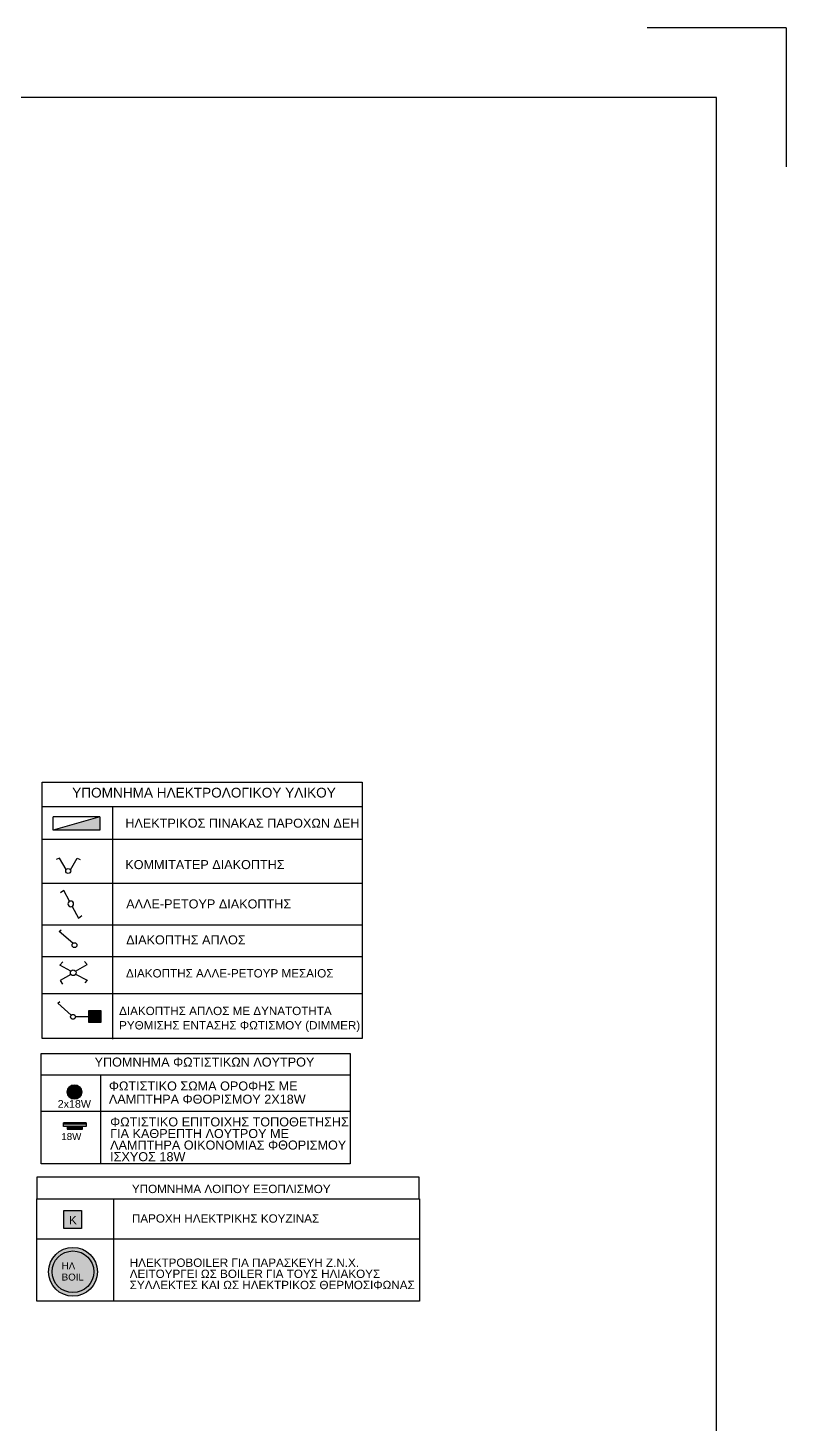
# Model space of a CAD drawing. Header units: metres. Extents: x -11 to 85, y -301 to 135.
# Drawn here: x 73.09 to 84, y -33.73 to -13.64 of the extents above; entities that cross this region are included whole.
import ezdxf
from ezdxf.enums import TextEntityAlignment as Align

# ---------------------------------------------------------------- set-up
doc = ezdxf.new("R2010")
doc.units = ezdxf.units.M
doc.header["$LTSCALE"] = 0.036
for name, color, linetype in [('BORDER', 5, 'Continuous'), ('elec fota hatch', 31, 'Continuous'), ('elec text', 20, 'Continuous'), ('electext', 20, 'Continuous'), ('hatch color', 252, 'Continuous'), ('HLEK-SYMBOL', 3, 'Continuous'), ('HLEK_FL001_SYMBOLS', 230, 'Continuous'), ('LAYER-ON', 4, 'Continuous'), ('MARKS', 2, 'Continuous')]:
    doc.layers.add(name, color=color, linetype=linetype)
doc.layers.add('electrika', color=160, linetype='Continuous', lineweight=0)
doc.styles.add('COMU-N', font='arial.ttf')
doc.styles.get("Standard").update_dxf_attribs({"font": 'arial.ttf'})
doc.styles.add('W4MS1', font='arial.ttf')
doc.styles.add('W4MS2', font='W4MS2.shx')

# ---------------------------------------------------------------- blocks, each defined once
blk = doc.blocks.new('art103')
at = {"layer": 'BORDER'}
for p, q in [((20.75, 14.6), (0.25, 14.6)), ((20.75, 0.25), (20.75, 14.6))]:
    blk.add_line(p, q, dxfattribs=at)
at = {"layer": 'MARKS'}
for q in [(20.5, 14.85), (21, 14.35)]:
    blk.add_line((21, 14.85), q, dxfattribs=at)
blk = doc.blocks.new('fota_aplika wc')
at = {"layer": 'elec fota hatch'}
blk.add_hatch(color=256, dxfattribs=at).paths.add_polyline_path([(85.491, -105.358), (85.491, -105.32), (85.166, -105.32), (85.166, -105.358)])
at = {"layer": 'hatch color'}
blk.add_hatch(color=9, dxfattribs=at).paths.add_polyline_path([(85.166, -105.358), (85.166, -105.371), (85.491, -105.371), (85.491, -105.358)])
at = {"layer": 'HLEK_FL001_SYMBOLS'}
blk.add_hatch(color=256, dxfattribs=at).paths.add_polyline_path([(85.438, -105.32), (85.438, -105.283), (85.218, -105.283), (85.218, -105.32)])
for points in [[(85.166, -105.32), (85.491, -105.32), (85.491, -105.371), (85.166, -105.371)], [(85.166, -105.371), (85.491, -105.371), (85.491, -105.358), (85.166, -105.358)], [(85.218, -105.32), (85.438, -105.32), (85.438, -105.283), (85.218, -105.283)]]:
    blk.add_lwpolyline(points, close=True, dxfattribs=at)
blk = doc.blocks.new('fota_spot 2')
at = {"layer": 'elec fota hatch'}
h = blk.add_hatch(dxfattribs=at)
h.set_pattern_fill('', color=256, style=0, pattern_type=0)
h.set_pattern_definition([(0, (84.7259, -104.0989), (0, 1), [])])
edge = h.paths.add_edge_path()
edge.add_arc((85.812, -105.703), 0.12, 90, 90)
at = {"layer": 'HLEK_FL001_SYMBOLS'}
h = blk.add_hatch(color=256, dxfattribs=at)
h.paths.add_polyline_path([(85.677, -105.703, 1), (85.946, -105.703, 1)])
h.paths.add_polyline_path([(85.931, -105.703, 1), (85.692, -105.703, 1)], flags=16)
h = blk.add_hatch(color=11, dxfattribs=at)
h.dxf.hatch_style = 1
h.paths.add_polyline_path([(85.692, -105.703, 1), (85.931, -105.703, 1)])
h.paths.add_polyline_path([(85.767, -105.636, -1), (85.779, -105.636, -1), (85.791, -105.636), (85.791, -105.744), (85.794, -105.744), (85.794, -105.774), (85.764, -105.774), (85.764, -105.744), (85.767, -105.744)], flags=16)
h.paths.add_polyline_path([(85.832, -105.636, -1), (85.844, -105.636, -1), (85.856, -105.636), (85.856, -105.744), (85.859, -105.744), (85.859, -105.774), (85.829, -105.774), (85.829, -105.744), (85.832, -105.744)], flags=16)
for p, q in [((85.767, -105.744), (85.767, -105.636)), ((85.779, -105.744), (85.779, -105.636)), ((85.779, -105.744), (85.779, -105.636)), ((85.791, -105.744), (85.791, -105.636)), ((85.832, -105.744), (85.832, -105.636)), ((85.844, -105.744), (85.844, -105.636)), ((85.844, -105.744), (85.844, -105.636)), ((85.856, -105.744), (85.856, -105.636))]:
    blk.add_line(p, q, dxfattribs=at)
for points in [[(85.764, -105.774), (85.794, -105.774), (85.794, -105.744), (85.764, -105.744)], [(85.859, -105.774), (85.829, -105.774), (85.829, -105.744), (85.859, -105.744)]]:
    blk.add_lwpolyline(points, close=True, dxfattribs=at)
for radius in [0.135, 0.12]:
    blk.add_circle((85.812, -105.703), radius, dxfattribs=at)
for centre in [(85.773, -105.636), (85.785, -105.636), (85.838, -105.636), (85.85, -105.636)]:
    blk.add_arc(centre, 0.006, 0, 180, dxfattribs=at)
blk = doc.blocks.new('gJ6_a28')
at = {"layer": 'HLEK-SYMBOL', "color": 0, "linetype": 'Continuous'}
for p, q in [((-0.67, 0), (-0.67, 0.19)), ((-0.67, 0.19), (0, 0.19)), ((-0.67, 0), (0, 0.19)), ((-0.67, 0), (0, 0)), ((0, 0.19), (0, 0))]:
    blk.add_line(p, q, dxfattribs=at)
at = {"layer": 'HLEK-SYMBOL', "color": 0}
blk.add_solid([(-0.67, 0.19), (0, 0.19), (-0.67, 0)], dxfattribs=at)
at = {"layer": 'HLEK-SYMBOL', "color": 0, "style": 'W4MS2', "flags": 8}
blk.add_attdef('NODE_NUMBER', (0.018, 0.091), '', height=0.1, dxfattribs=at)
blk.add_attdef('NODE_NUMBER', (0.018, 0.091), '', height=0.1, dxfattribs=at)
blk = doc.blocks.new('gJ6_a3')
at = {"linetype": 'Continuous'}
for p, q in [((-0.111, 0.187), (-0.059, 0.209)), ((-0.024, 0.034), (-0.111, 0.187)), ((0.023, -0.035), (0.12, -0.2)), ((0.12, -0.2), (0.061, -0.224))]:
    blk.add_line(p, q, dxfattribs=at)
blk.add_circle((0, 0), 0.0405, dxfattribs=at)
blk = doc.blocks.new('gJ6_a2')
at = {"linetype": 'Continuous'}
for p, q in [((-0.125, 0.22), (-0.172, 0.198)), ((-0.03, 0.056), (-0.125, 0.22)), ((0.033, 0.052), (0.13, 0.22)), ((0.13, 0.22), (0.174, 0.198))]:
    blk.add_line(p, q, dxfattribs=at)
blk.add_circle((0, 0.035), 0.0353, dxfattribs=at)
blk = doc.blocks.new('gJ6_a1')
at = {"linetype": 'Continuous'}
for p, q in [((-0.219, 0.23), (-0.191, 0.254)), ((-0.024, 0.061), (-0.219, 0.23))]:
    blk.add_line(p, q, dxfattribs=at)
blk.add_circle((0, 0.034), 0.0349, dxfattribs=at)
blk = doc.blocks.new('gJ6_a4')
at = {"linetype": 'Continuous'}
for p, q in [((-0.112, 0.188), (-0.167, 0.157)), ((-0.025, 0.036), (-0.112, 0.188)), ((0.021, 0.035), (0.108, 0.192)), ((0.108, 0.192), (0.158, 0.152)), ((-0.107, -0.199), (-0.147, -0.164)), ((-0.023, -0.033), (-0.107, -0.199)), ((0.022, -0.034), (0.119, -0.198)), ((0.119, -0.198), (0.163, -0.159))]:
    blk.add_line(p, q, dxfattribs=at)
blk.add_circle((-0.001, 0.001), 0.0405, dxfattribs=at)
blk = doc.blocks.new('dimmer')
at = {"layer": 'HLEK_FL001_SYMBOLS'}
blk.add_hatch(color=11, dxfattribs=at).paths.add_polyline_path([(2263.758, 1291.699), (2263.543, 1291.699), (2263.543, 1291.484), (2263.758, 1291.484)])
blk.add_lwpolyline([(2263.543, 1291.699), (2263.758, 1291.699), (2263.758, 1291.484), (2263.543, 1291.484)], close=True, dxfattribs=at)
blk.add_text('D', height=0.1, dxfattribs=at).set_placement((2263.606, 1291.536))
blk = doc.blocks.new('dimmer1')
at = {"layer": 'HLEK_FL001_SYMBOLS'}
blk.add_line((2318.161, 1255.993), (2317.968, 1255.993), dxfattribs=at)
at = {"layer": 'HLEK_FL001_SYMBOLS', "xscale": 0.8000000000000114, "yscale": 0.8000000000000114, "zscale": 0.8000000000000114}
blk.add_blockref('dimmer', (507.327, 222.723), dxfattribs=at)
blk = doc.blocks.new('electroboiler')
at = {"layer": 'HLEK_FL001_SYMBOLS'}
h = blk.add_hatch(color=256, dxfattribs=at)
h.paths.add_polyline_path([(2321.663, 1205.602, 1), (2322.366, 1205.602, 1)])
h.paths.add_polyline_path([(2322.314, 1205.602, -1), (2321.714, 1205.602, -1)], flags=16)
blk.add_hatch(color=11, dxfattribs=at).paths.add_polyline_path([(2322.314, 1205.602, 1), (2321.714, 1205.602, 1)])
for radius in [0.351, 0.3]:
    blk.add_circle((2322.014, 1205.602), radius, dxfattribs=at)
for s, p in [('ΗΛ', (2321.852, 1205.637)), ('ΒΟΙL', (2321.852, 1205.476))]:
    blk.add_text(s, height=0.1, dxfattribs=at).set_placement(p)
blk = doc.blocks.new('paroxi kouzinas')
at = {"layer": 'HLEK_FL001_SYMBOLS'}
blk.add_hatch(color=11, dxfattribs=at).paths.add_polyline_path([(2284.183, 1256.724), (2284.011, 1256.724), (2284.011, 1256.552), (2284.183, 1256.552)])
blk.add_lwpolyline([(2284.011, 1256.724), (2284.183, 1256.724), (2284.183, 1256.552), (2284.011, 1256.552)], close=True, dxfattribs=at)
blk.add_text('K', height=0.08, dxfattribs=at).set_placement((2284.062, 1256.593))

msp = doc.modelspace()

# ---------------------------------------------------------------- linework, layer by layer
at = {"layer": 'elec text'}
for p, q in [((73.288, -28.7), (77.728, -28.7)), ((74.138, -28.697), (74.138, -29.978)), ((73.288, -29.226), (77.728, -29.226))]:
    msp.add_line(p, q, dxfattribs=at)
msp.add_lwpolyline([(73.283, -28.397), (77.731, -28.397), (77.731, -29.981), (73.283, -29.981)], close=True, dxfattribs=at)
at = {"layer": 'electext'}
for p, q in [((73.296, -24.84), (77.901, -24.84)), ((74.313, -24.837), (74.313, -28.189)), ((73.296, -25.31), (77.901, -25.31)), ((73.296, -25.944), (77.901, -25.944)), ((73.296, -26.542), (77.901, -26.542)), ((73.296, -26.997), (77.901, -26.997)), ((73.296, -27.532), (77.901, -27.532)), ((74.325, -30.484), (74.325, -31.957)), ((73.222, -31.061), (78.727, -31.061))]:
    msp.add_line(p, q, dxfattribs=at)
for points in [[(73.301, -24.489), (77.9, -24.489), (77.9, -28.181), (73.301, -28.181)], [(73.222, -30.485), (78.724, -30.485), (78.724, -30.175), (73.222, -30.175)], [(73.222, -30.485), (78.725, -30.485), (78.725, -31.958), (73.222, -31.958)]]:
    msp.add_lwpolyline(points, close=True, dxfattribs=at)

# ---------------------------------------------------------------- block references
at = {"layer": 'electrika', "xscale": 1.5, "yscale": 1.5, "zscale": 1.5}
msp.add_blockref('paroxi kouzinas', (-3352.408, -1915.741), dxfattribs=at)
at = {"layer": 'HLEK_FL001_SYMBOLS'}
for name, p, rotation in [('gJ6_a28', (73.457, -24.99), 180), ('gJ6_a4', (73.747, -27.232), 90), ('fota_aplika wc', (159.097, -134.765), 180)]:
    msp.add_blockref(name, p, dxfattribs=dict(at, rotation=rotation))
for name, p in [('gJ6_a2', (73.674, -25.804)), ('gJ6_a1', (73.765, -26.87)), ('gJ6_a1', (73.742, -27.902)), ('dimmer1', (-2244.191, -1283.859)), ('electroboiler', (-2248.272, -1237.137))]:
    msp.add_blockref(name, p, dxfattribs=at)
at = {"layer": 'HLEK_FL001_SYMBOLS', "xscale": -1, "rotation": 58.82811736932428}
msp.add_blockref('gJ6_a3', (73.711, -26.242), dxfattribs=at)
at = {"layer": 'HLEK_FL001_SYMBOLS', "xscale": 0.7717437288956717, "yscale": 0.7717437288956717, "zscale": 0.7717437288956717}
msp.add_blockref('fota_spot 2', (7.539, 52.627), dxfattribs=at)
at = {"layer": 'LAYER-ON', "xscale": 4, "yscale": 4, "zscale": 4}
msp.add_blockref('art103', (0, -73.04), dxfattribs=at)

# ---------------------------------------------------------------- texts
at = {"layer": 'elec text', "style": 'W4MS1'}
msp.add_text('ΔΙΑΚΟΠΤΗΣ ΑΛΛΕ-ΡΕΤΟΥΡ ΜΕΣΑΙΟΣ', height=0.12, dxfattribs=at).set_placement((74.505, -27.241), align=Align.MIDDLE_LEFT)
at = {"layer": 'elec text'}
for s, style, p in [('YΠΟΜΝΗΜΑ ΦΩΤΙΣΤΙΚΩΝ ΛΟΥΤΡΟΥ', 'COMU-N', (74.053, -28.583)), ('ΦΩΤΙΣΤΙΚΟ ΣΩΜΑ ΟΡΟΦΗΣ ΜΕ', 'W4MS1', (74.259, -28.927)), ('ΛΑΜΠΤΗΡΑ ΦΘΟΡΙΣΜΟΥ 2X18W', 'W4MS1', (74.259, -29.117)), ('ΦΩΤΙΣΤΙΚΟ ΕΠΙΤΟΙΧΗΣ ΤΟΠΟΘΕΤΗΣΗΣ ', 'W4MS1', (74.277, -29.444)), ('ΓΙΑ ΚΑΘΡΕΠΤΗ ΛΟΥΤΡΟΥ ΜΕ ', 'W4MS1', (74.277, -29.611)), ('ΛΑΜΠΤΗΡΑ ΟΙΚΟΝΟΜΙΑΣ ΦΘΟΡΙΣΜΟΥ ', 'W4MS1', (74.277, -29.777)), ('ΙΣΧΥΟΣ 18W', 'W4MS1', (74.277, -29.944))]:
    msp.add_text(s, height=0.13, dxfattribs=dict(at, style=style)).set_placement(p)
msp.add_text('2x18W', height=0.11, dxfattribs=at).set_placement((73.523, -29.175))
at = {"layer": 'elec text', "ltscale": 0.3}
msp.add_text('18W', height=0.1, dxfattribs=at).set_placement((73.575, -29.64))
at = {"layer": 'electext'}
for s, p in [('ΔΙΑΚΟΠΤΗΣ ΑΠΛΟΣ ΜΕ ΔΥΝΑΤΟΤΗΤA', (74.406, -27.782)), ('ΡΥΘΜΙΣΗΣ ΕΝΤΑΣΗΣ ΦΩΤΙΣΜΟΥ (DIMMER)', (74.406, -27.989))]:
    msp.add_text(s, height=0.12, dxfattribs=at).set_placement(p, align=Align.MIDDLE_LEFT)
for s, p in [('ΥΠΟΜΝΗΜΑ ΛΟΙΠΟΥ ΕΞΟΠΛΙΣΜΟΥ', (74.59, -30.403)), ('ΠΑΡΟΧΗ ΗΛΕΚΤΡΙΚΗΣ ΚΟΥΖΙΝΑΣ', (74.59, -30.828)), ('ΛΕΙΤΟΥΡΓΕΙ ΩΣ BOILER ΓΙΑ ΤΟΥΣ ΗΛΙΑΚΟΥΣ', (74.559, -31.624)), ('ΗΛΕΚΤΡΟBOILER ΓΙΑ ΠΑΡΑΣΚΕΥΗ Ζ.Ν.Χ.', (74.559, -31.464)), ('ΣΥΛΛΕΚΤΕΣ ΚΑΙ ΩΣ ΗΛΕΚΤΡΙΚΟΣ ΘΕΡΜΟΣΙΦΩΝΑΣ', (74.559, -31.785))]:
    msp.add_text(s, height=0.12, dxfattribs=at).set_placement(p)
at = {"layer": 'electext', "attachment_point": 1}
for s, insert, char_height, width in [('{\\fArial|b0|i0|c161|p34;ΥΠΟΜΝΗΜΑ ΗΛΕΚΤΡΟΛΟΓΙΚΟΥ ΥΛΙΚΟΥ}', (73.731, -24.572), 0.14, 7.31928), ('{\\fArial|b0|i0|c161|p34;ΗΛΕΚΤΡΙΚΟΣ ΠΙΝΑΚΑΣ ΠΑΡΟΧΩΝ ΔΕΗ}', (74.495, -25.016), 0.13, 7.12633), ('{\\fArial|b0|i0|c161|p34;KOMMITATEΡ ΔΙΑΚΟΠΤΗΣ}', (74.495, -25.612), 0.13, 7.12633), ('{\\fArial|b0|i0|c161|p34;ΑΛΛΕ-ΡΕΤΟΥΡ ΔΙΑΚΟΠΤΗΣ}', (74.508, -26.178), 0.13, 7.12633), ('{\\fArial|b0|i0|c161|p34;ΔΙΑΚΟΠΤΗΣ ΑΠΛΟΣ}', (74.508, -26.695), 0.13, 7.12633)]:
    msp.add_mtext(s, dxfattribs=dict(at, insert=insert, char_height=char_height, width=width))

doc.saveas('drawing.dxf')
